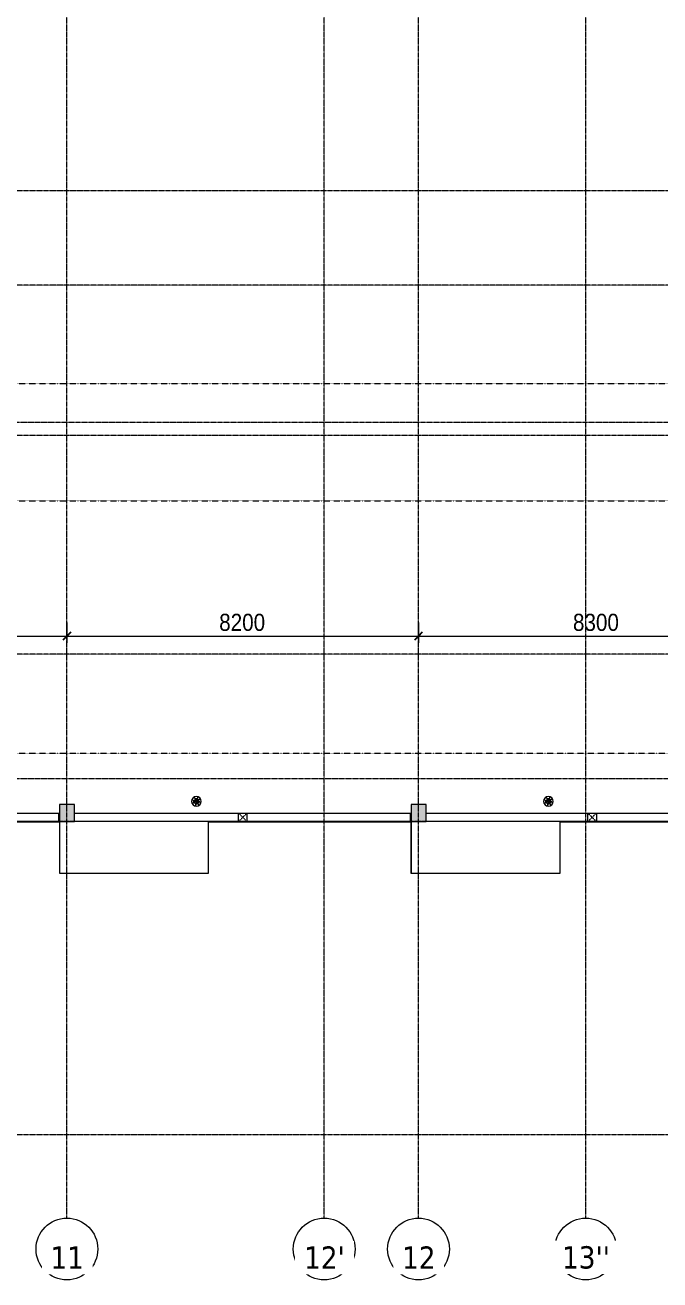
# Model space of a CAD drawing. Header units: millimetres. Extents: x 27447 to 251759, y -15958 to 82948.
# Drawn here: x 98978 to 113783, y 13856 to 43102 of the extents above; entities that cross this region are included whole.
import ezdxf

# ---------------------------------------------------------------- set-up
doc = ezdxf.new("R2010")
doc.units = ezdxf.units.MM
for name, pattern in [('Dash', [6, 3, -3]), ('Dash Dot 3_16_', [7.9375, 4.7625, -1.5875, 0, -1.5875]), ('Grid Line', [22.225, 12.7, -3.175, 3.175, -3.175]), ('IMPORT-CENTER _3_', [10.16, 6.35, -1.27, 1.27, -1.27])]:
    doc.linetypes.add(name, pattern=pattern)
for name, color, linetype, lineweight in [('0-1', 7, 'Continuous', 5), ('A-ANNO-DIMS', 211, 'Continuous', 9), ('A-ANNO-DIMS-160', 211, 'Continuous', 9), ('A-FLOR', 192, 'Continuous', 9), ('A-FLOR-1', 250, 'Continuous', 9), ('A-WALL', 113, 'Continuous', 9), ('G-ANNO-SYMB-1', 111, 'Dash Dot 3_16_', 18), ('G-IMPT', 8, 'Continuous', 9), ('G-IMPT-2', 8, 'IMPORT-CENTER _3_', 9), ('M-EQPM', 50, 'Continuous', 9), ('S-COLS', 52, 'Continuous', 9), ('S-COLS-1', 52, 'Continuous', 5), ('S-COLS-2', 7, 'Continuous', 18), ('S-COLS-HDLN', 52, 'Dash', 9), ('S-GRID-1', 1, 'Grid Line', 9), ('S-GRID-IDEN', 1, 'Continuous', 9)]:
    doc.layers.add(name, color=color, linetype=linetype, lineweight=lineweight)
doc.styles.add('Tahoma_B', font='tahomabd_0.ttf', dxfattribs={"height": 520})
doc.styles.add('UTM Avo', font='UTM Avo.ttf', dxfattribs={"width": 0.9, "height": 400})
doc.dimstyles.new('1_Dim_chi_tiet_2_5', dxfattribs={"dimscale": 304.8, "dimtxt": 399.720379, "dimasz": 0.629921, "dimexe": 0.524934, "dimexo": 0.0625, "dimgap": 0.052493, "dimtad": 1, "dimdec": 0, "dimrnd": 5, "dimzin": 0, "dimdsep": 46, "dimtxsty": 'UTM Avo', "dimblk1": 'OBLIQUE', "dimblk2": 'OBLIQUE', "dimsah": 1, "dimcen": 0.09, "dimdle": 0.524934, "dimazin": 0, "dimtfac": 1, "dimtdec": 4, "dimtix": 1, "dimtmove": 0, "dimatfit": 3, "dimfxl": 1.049869, "dimfxlon": 1, "dimtvp": 1, "dimtolj": 1, "dimtzin": 0, "dimarcsym": 2})

# ---------------------------------------------------------------- blocks, each defined once
blk = doc.blocks.new('NCV_TKTC_KET CAU_rvt-1-TKCS_MB TUM MÁI')
at = {"layer": 'S-COLS-1'}
for points in [[(100128, 24537), (100128, 24937), (99778, 24937), (99778, 24537)], [(108328, 24537), (108328, 24937), (107978, 24937), (107978, 24537)]]:
    blk.add_hatch(color=256, dxfattribs=at).paths.add_polyline_path(points)
at = {"layer": 'A-FLOR-1'}
for p, q in [((99768, 24537), (99778, 24537)), ((99778, 24537), (99778, 23337)), ((103253, 23337), (103253, 24537)), ((103253, 24537), (103952, 24537)), ((104152, 24537), (107978, 24537)), ((107978, 24537), (107978, 23337)), ((111453, 23337), (111453, 24537)), ((99778, 23337), (103253, 23337)), ((107978, 23337), (111453, 23337))]:
    blk.add_line(p, q, dxfattribs=at)
at = {"layer": 'S-COLS-2'}
for p, q in [((100128, 24937), (99778, 24937)), ((99778, 24937), (99778, 24537)), ((100128, 24537), (100128, 24937)), ((108328, 24937), (107978, 24937)), ((107978, 24937), (107978, 24537)), ((108328, 24537), (108328, 24937)), ((99778, 24537), (100128, 24537)), ((107978, 24537), (108328, 24537))]:
    blk.add_line(p, q, dxfattribs=at)
blk = doc.blocks.new('TKTC_XREF_260130_MB TUM MAI - TKTC_XREF_260130_MB TUM MAI_dwg_$cc-4167671-TKCS_MB TUM MÁI')
at = {"layer": 'G-IMPT'}
blk.add_circle((0, 0), 0.5, dxfattribs=at)
for centre, radius, start, end in [((0, 0), 0.5, 90, 270), ((0.19, 0.25), 0.313, 126.8699, 233.1301), ((-0.19, -0.25), 0.313, 306.8699, 53.1301)]:
    blk.add_arc(centre, radius, start, end, dxfattribs=at)
at = {"layer": 'G-IMPT-2'}
for p, q in [((-0.67, 0), (0.67, 0)), ((0, -0.67), (0, 0.67))]:
    blk.add_line(p, q, dxfattribs=at)
blk = doc.blocks.new('TKTC_XREF_260130_MB TUM MAI - TKTC_XREF_260130_MB TUM MAI_dwg_RD-4167670-TKCS_MB TUM MÁI')
at = {"layer": 'G-IMPT'}
for p, q in [((-75, 0), (75, 0)), ((-53, 53), (53, -53)), ((-53, -53), (53, 53)), ((0, 75), (0, -75))]:
    blk.add_line(p, q, dxfattribs=at)
for radius in [75, 37.5]:
    blk.add_circle((0, 0), radius, dxfattribs=at)
blk = doc.blocks.new('TKTC_XREF_260130_MB TUM MAI - TKTC_XREF_260130_MB TUM MAI_dwg-4167669-TKCS_MB TUM MÁI')
at = {"layer": 'G-IMPT', "flags": 128}
blk.add_lwpolyline([(-119424, -836633), (-116874, -836633), (-116874, -837832), (-108099, -837832), (-108099, -836632), (-103374, -836632), (-103374, -837832), (-99899, -837832), (-99899, -836632), (-95174, -836632), (-95174, -837832), (-91699, -837832), (-91699, -836632), (-87049, -836632)], dxfattribs=at)
at = {"extrusion": (0, 0, -1)}
for name, p, xscale, yscale, zscale, rotation in [('TKTC_XREF_260130_MB TUM MAI - TKTC_XREF_260130_MB TUM MAI_dwg_RD-4167670-TKCS_MB TUM MÁI', (100178, -836159), 1.5, 1.5, -1.5, 330.0137897223599), ('TKTC_XREF_260130_MB TUM MAI - TKTC_XREF_260130_MB TUM MAI_dwg_$cc-4167671-TKCS_MB TUM MÁI', (100178, -836159), 113.7150000000073, 113.7150000000073, -113.7150000000073, 89.99900866374676), ('TKTC_XREF_260130_MB TUM MAI - TKTC_XREF_260130_MB TUM MAI_dwg_RD-4167670-TKCS_MB TUM MÁI', (91969, -836159), 1.5, 1.5, -1.5, 330.0137897223599), ('TKTC_XREF_260130_MB TUM MAI - TKTC_XREF_260130_MB TUM MAI_dwg_$cc-4167671-TKCS_MB TUM MÁI', (91969, -836159), 113.7150000000073, 113.7150000000073, -113.7150000000073, 89.99900866374676)]:
    blk.add_blockref(name, p, dxfattribs=dict(at, xscale=xscale, yscale=yscale, zscale=zscale, rotation=rotation))
blk = doc.blocks.new('TKTC_XREF_260130_MB TUM MAI - TKTC_XREF_251221_MB TUM MAI-2041484-TKCS_MB TUM MÁI')
blk.add_blockref('TKTC_XREF_260130_MB TUM MAI - TKTC_XREF_260130_MB TUM MAI_dwg-4167669-TKCS_MB TUM MÁI', (169499, 843934))
blk = doc.blocks.new('G1_SOF - BO TRU - 200x200-3061822-TKCS_MB TUM MÁI')
at = {"layer": 'S-COLS'}
for p, q in [((-100, 100), (100, 100)), ((-100, -100), (-100, 100)), ((100, 100), (100, -100)), ((100, -100), (-100, -100))]:
    blk.add_line(p, q, dxfattribs=at)
at = {"layer": 'S-COLS-HDLN'}
for p, q in [((100, 100), (-100, -100)), ((-100, 100), (100, -100))]:
    blk.add_line(p, q, dxfattribs=at)
blk = doc.blocks.new('G1_SOF - BO TRU - 200x200-3063338-TKCS_MB TUM MÁI')
at = {"layer": 'S-COLS'}
for p, q in [((-100, 100), (100, 100)), ((-100, -100), (-100, 100)), ((100, 100), (100, -100)), ((100, -100), (-100, -100))]:
    blk.add_line(p, q, dxfattribs=at)
at = {"layer": 'S-COLS-HDLN'}
for p, q in [((100, -100), (-100, 100)), ((-100, -100), (100, 100))]:
    blk.add_line(p, q, dxfattribs=at)
blk = doc.blocks.new('TKTC_QUAT HUT KHOI_260130 - TKTC_QUAT HUT KHOI_260130_dwg-4168555-TKCS_MB TUM MÁI')
at = {"layer": 'G-IMPT'}
for p, q in [((99768, 24541), (99777, 24541)), ((107968, 24541), (107977, 24541))]:
    blk.add_line(p, q, dxfattribs=at)
at = {"layer": 'G-IMPT', "flags": 128}
for points in [[(99777, 24540), (99777, 23341), (103252, 23341), (103252, 24541)], [(107977, 24540), (107977, 23341), (111452, 23341), (111452, 24540)]]:
    blk.add_lwpolyline(points, dxfattribs=at)
blk = doc.blocks.new('TKTC_QUAT HUT KHOI_260130 - TKTC_QUAT HUT KHOI_260130-2046036-TKCS_MB TUM MÁI')
blk.add_blockref('TKTC_QUAT HUT KHOI_260130 - TKTC_QUAT HUT KHOI_260130_dwg-4168555-TKCS_MB TUM MÁI', (-33652, -17239))
blk = doc.blocks.new('TKTC_BON NUOC MAI_260130 - TKTC_BON NUOC MAI_260130_dwg-3426650-TKCS_MB TUM MÁI')
at = {"layer": 'G-IMPT'}
for p, q in [((-103384, -836632), (-103374, -836632)), ((-95184, -836632), (-95174, -836632))]:
    blk.add_line(p, q, dxfattribs=at)
at = {"layer": 'G-IMPT', "flags": 128}
for points in [[(-103374, -836634), (-103374, -837832), (-99899, -837832), (-99899, -836634)], [(-95174, -836634), (-95174, -837832), (-91699, -837832), (-91699, -836634)]]:
    blk.add_lwpolyline(points, dxfattribs=at)
blk = doc.blocks.new('TKTC_BON NUOC MAI_260130 - TKTC_BON NUOC MAI_260130-2047084-TKCS_MB TUM MÁI')
blk.add_blockref('TKTC_BON NUOC MAI_260130 - TKTC_BON NUOC MAI_260130_dwg-3426650-TKCS_MB TUM MÁI', (169499, 843934))
blk = doc.blocks.new('Grid - M_Grid Head - Circle-353313-TKCS_MB TUM MÁI')
at = {"layer": 'S-GRID-IDEN'}
blk.add_circle((0, 0), 4.5, dxfattribs=at)
blk = doc.blocks.new('DIMBLOCK80-TKCS_MB TUM MÁI')
at = {"layer": 'A-ANNO-DIMS-160'}
for p, q in [((91753, 29182), (91753, 28702)), ((91753, 28862), (91753, 29182)), ((99953, 29182), (99953, 28702)), ((99953, 28862), (99953, 29182)), ((91753, 28862), (99953, 28862))]:
    blk.add_line(p, q, dxfattribs=at)
at = {"layer": 'A-ANNO-DIMS-160', "lineweight": 25}
for p, q in [((91753, 28862), (91849, 28958)), ((99953, 28862), (100049, 28958)), ((91753, 28862), (91657, 28766)), ((99953, 28862), (99857, 28766))]:
    blk.add_line(p, q, dxfattribs=at)
at = {"layer": 'A-ANNO-DIMS-160', "color": 0, "insert": (95305, 29382), "char_height": 400, "width": 1314.64, "attachment_point": 1, "line_spacing_factor": 1.110334, "style": 'UTM Avo'}
blk.add_mtext('8200', dxfattribs=at)
blk = doc.blocks.new('_Oblique')
at = {"color": 0, "linetype": 'ByBlock', "lineweight": -2}
blk.add_line((-0.5, -0.5), (0.5, 0.5), dxfattribs=at)
blk = doc.blocks.new('DIMBLOCK81-TKCS_MB TUM MÁI')
at = {"layer": 'A-ANNO-DIMS-160'}
for p, q in [((99953, 29182), (99953, 28702)), ((99953, 28862), (99953, 29182)), ((108153, 29182), (108153, 28702)), ((108153, 28862), (108153, 29182)), ((99953, 28862), (108153, 28862))]:
    blk.add_line(p, q, dxfattribs=at)
at = {"layer": 'A-ANNO-DIMS-160', "lineweight": 25}
for p, q in [((99953, 28862), (100049, 28958)), ((108153, 28862), (108249, 28958)), ((99953, 28862), (99857, 28766)), ((108153, 28862), (108057, 28766))]:
    blk.add_line(p, q, dxfattribs=at)
at = {"layer": 'A-ANNO-DIMS-160', "color": 0, "insert": (103505, 29382), "char_height": 400, "width": 1314.64, "attachment_point": 1, "line_spacing_factor": 1.110334, "style": 'UTM Avo'}
blk.add_mtext('8200', dxfattribs=at)
blk = doc.blocks.new('DIMBLOCK82-TKCS_MB TUM MÁI')
at = {"layer": 'A-ANNO-DIMS-160'}
for p, q in [((108153, 29182), (108153, 28702)), ((108153, 28862), (108153, 29182)), ((116453, 29182), (116453, 28702)), ((116453, 28862), (116453, 29182)), ((108153, 28862), (116613, 28862))]:
    blk.add_line(p, q, dxfattribs=at)
at = {"layer": 'A-ANNO-DIMS-160', "lineweight": 25}
for p, q in [((108153, 28862), (108249, 28958)), ((116453, 28862), (116549, 28958)), ((108153, 28862), (108057, 28766)), ((116453, 28862), (116357, 28766))]:
    blk.add_line(p, q, dxfattribs=at)
at = {"layer": 'A-ANNO-DIMS-160', "color": 0, "insert": (111755, 29382), "char_height": 400, "width": 1314.64, "attachment_point": 1, "line_spacing_factor": 1.110334, "style": 'UTM Avo'}
blk.add_mtext('8300', dxfattribs=at)

msp = doc.modelspace()

# ---------------------------------------------------------------- linework, layer by layer
at = {"layer": 'A-FLOR'}
for p, q in [((99767.6, 24736.9), (99777.6, 24736.9)), ((107967.6, 24736.9), (107977.6, 24736.9))]:
    msp.add_line(p, q, dxfattribs=at)
at = {"layer": 'A-WALL'}
for p, q in [((91927.6, 24736.9), (99767.6, 24736.9)), ((99767.6, 24536.9), (99767.6, 24736.9)), ((100127.6, 24737.4), (107967.6, 24737.4)), ((107967.6, 24537.4), (107967.6, 24737.4)), ((108327.6, 24736.9), (116102.6, 24736.9)), ((99767.6, 24536.9), (91927.6, 24536.9)), ((107967.6, 24537.4), (100127.6, 24537.4)), ((116102.6, 24536.9), (108327.6, 24536.9))]:
    msp.add_line(p, q, dxfattribs=at)
at = {"layer": 'G-ANNO-SYMB-1'}
for p, q in [((27827.8, 34751.5), (133646.7, 34751.5)), ((27827.8, 32011.5), (133630.6, 32011.5)), ((27827.8, 26135.3), (133630.6, 26135.3))]:
    msp.add_line(p, q, dxfattribs=at)
at = {"layer": 'S-GRID-1'}
for p, q in [((99952.6, 19295.8), (99952.6, 76449.5)), ((105952.6, 19295.8), (105952.6, 76449.5)), ((108152.6, 19295.8), (108152.6, 76449.5)), ((112052.6, 19295.8), (112052.6, 76449.5)), ((128131.3, 39236.9), (34592.6, 39236.9)), ((128131.3, 37036.9), (34592.6, 37036.9)), ((126099.3, 33836.9), (36624.6, 33836.9)), ((128131.3, 33536.9), (34592.6, 33536.9)), ((128131.3, 28436.9), (34592.6, 28436.9)), ((126099.3, 25536.9), (36624.6, 25536.9)), ((128131.3, 24536.9), (34592.6, 24536.9)), ((99952.6, 15295.8), (99952.6, 19295.8)), ((105952.6, 15295.8), (105952.6, 19295.8)), ((108152.6, 15295.8), (108152.6, 19295.8)), ((112052.6, 15295.8), (112052.6, 19295.8)), ((128131.3, 17236.9), (34592.6, 17236.9))]:
    msp.add_line(p, q, dxfattribs=at)

# ---------------------------------------------------------------- block references
at = {"layer": '0-1'}
msp.add_blockref('NCV_TKTC_KET CAU_rvt-1-TKCS_MB TUM MÁI', (0, 0), dxfattribs=at)
at = {"layer": 'M-EQPM'}
for name, p in [('TKTC_BON NUOC MAI_260130 - TKTC_BON NUOC MAI_260130-2047084-TKCS_MB TUM MÁI', (33652.6, 17236.9)), ('TKTC_QUAT HUT KHOI_260130 - TKTC_QUAT HUT KHOI_260130-2046036-TKCS_MB TUM MÁI', (33652.6, 17235.3)), ('TKTC_XREF_260130_MB TUM MAI - TKTC_XREF_251221_MB TUM MAI-2041484-TKCS_MB TUM MÁI', (33652.6, 17233.6))]:
    msp.add_blockref(name, p, dxfattribs=at)
at = {"layer": 'S-COLS'}
msp.add_blockref('G1_SOF - BO TRU - 200x200-3061822-TKCS_MB TUM MÁI', (104052.5, 24636.9), dxfattribs=at)
at = {"layer": 'S-COLS', "rotation": 180}
msp.add_blockref('G1_SOF - BO TRU - 200x200-3063338-TKCS_MB TUM MÁI', (112202.6, 24636.9), dxfattribs=at)
at = {"layer": 'S-GRID-IDEN', "xscale": 159.9999999999999, "yscale": 159.9999999999999, "zscale": 159.9999999999999}
for p in [(99952.6, 14575.8), (105952.6, 14575.8), (108152.6, 14575.8), (112052.6, 14575.8)]:
    msp.add_blockref('Grid - M_Grid Head - Circle-353313-TKCS_MB TUM MÁI', p, dxfattribs=at)

# ---------------------------------------------------------------- dimensions: what is measured, and where the dimension line sits
at = {"layer": 'A-ANNO-DIMS'}
for base, p1, p2, override, picture, middle in [((99952.6, 28862.1), (91752.6, 29182.1), (99952.6, 29182.1), {"dimpost": '<>', "dimfxl": 8200}, 'DIMBLOCK80-TKCS_MB TUM MÁI', (95852.6, 29085.1)), ((108152.6, 28862.1), (99952.6, 29182.1), (108152.6, 29182.1), {"dimpost": '<>', "dimfxl": 8200}, 'DIMBLOCK81-TKCS_MB TUM MÁI', (104052.6, 29085.1)), ((116452.6, 28862.1), (108152.6, 29182.1), (116452.6, 29182.1), {"dimpost": '<>', "dimfxl": 8300}, 'DIMBLOCK82-TKCS_MB TUM MÁI', (112302.6, 29085.1))]:
    dim = msp.add_linear_dim(base=base, p1=p1, p2=p2, dimstyle='1_Dim_chi_tiet_2_5', override=override, dxfattribs=at)
    dim.commit()
    dim.dimension.update_dxf_attribs({"geometry": picture, "text_midpoint": middle})

# ---------------------------------------------------------------- next in the draw order: texts
at = {"layer": 'S-GRID-IDEN', "char_height": 520, "attachment_point": 5, "line_spacing_factor": 0.996129, "style": 'Tahoma_B', "bg_fill": 3, "box_fill_scale": 1.25, "bg_fill_color": 256, "bg_fill_true_color": 13158600, "bg_fill_transparency": 0}
for s, insert, width in [('\\pt2031.9988,4063.9976,6096.0016,8128.0004,10159.9992,12191.998,14224.002,16256.0008,18287.9996,20319.9984,22352.0024,24384.0012,26416,28447.9988,30479.9976,32512.0016,34544.0004,36575.9992,38607.998,40640.002,42672.0008,44703.9996,46735.9984,48768.0024,50800.0012,52832,54863.9988,56895.9976,58928.0016,60960.0004,62991.9992,65023.998;11', (99959.3, 14376.1), 921.6), ("\\pt2031.9988,4063.9976,6096.0016,8128.0004,10159.9992,12191.998,14224.002,16256.0008,18287.9996,20319.9984,22352.0024,24384.0012,26416,28447.9988,30479.9976,32512.0016,34544.0004,36575.9992,38607.998,40640.002,42672.0008,44703.9996,46735.9984,48768.0024,50800.0012,52832,54863.9988,56895.9976,58928.0016,60960.0004,62991.9992,65023.998;12'", (105959.3, 14376.1), 1112), ('\\pt2031.9988,4063.9976,6096.0016,8128.0004,10159.9992,12191.998,14224.002,16256.0008,18287.9996,20319.9984,22352.0024,24384.0012,26416,28447.9988,30479.9976,32512.0016,34544.0004,36575.9992,38607.998,40640.002,42672.0008,44703.9996,46735.9984,48768.0024,50800.0012,52832,54863.9988,56895.9976,58928.0016,60960.0004,62991.9992,65023.998;12', (108159.3, 14376.1), 921.6), ("\\pt2031.9988,4063.9976,6096.0016,8128.0004,10159.9992,12191.998,14224.002,16256.0008,18287.9996,20319.9984,22352.0024,24384.0012,26416,28447.9988,30479.9976,32512.0016,34544.0004,36575.9992,38607.998,40640.002,42672.0008,44703.9996,46735.9984,48768.0024,50800.0012,52832,54863.9988,56895.9976,58928.0016,60960.0004,62991.9992,65023.998;13''", (112059.3, 14376.1), 1302.4)]:
    msp.add_mtext(s, dxfattribs=dict(at, insert=insert, width=width))

doc.saveas('drawing.dxf')
